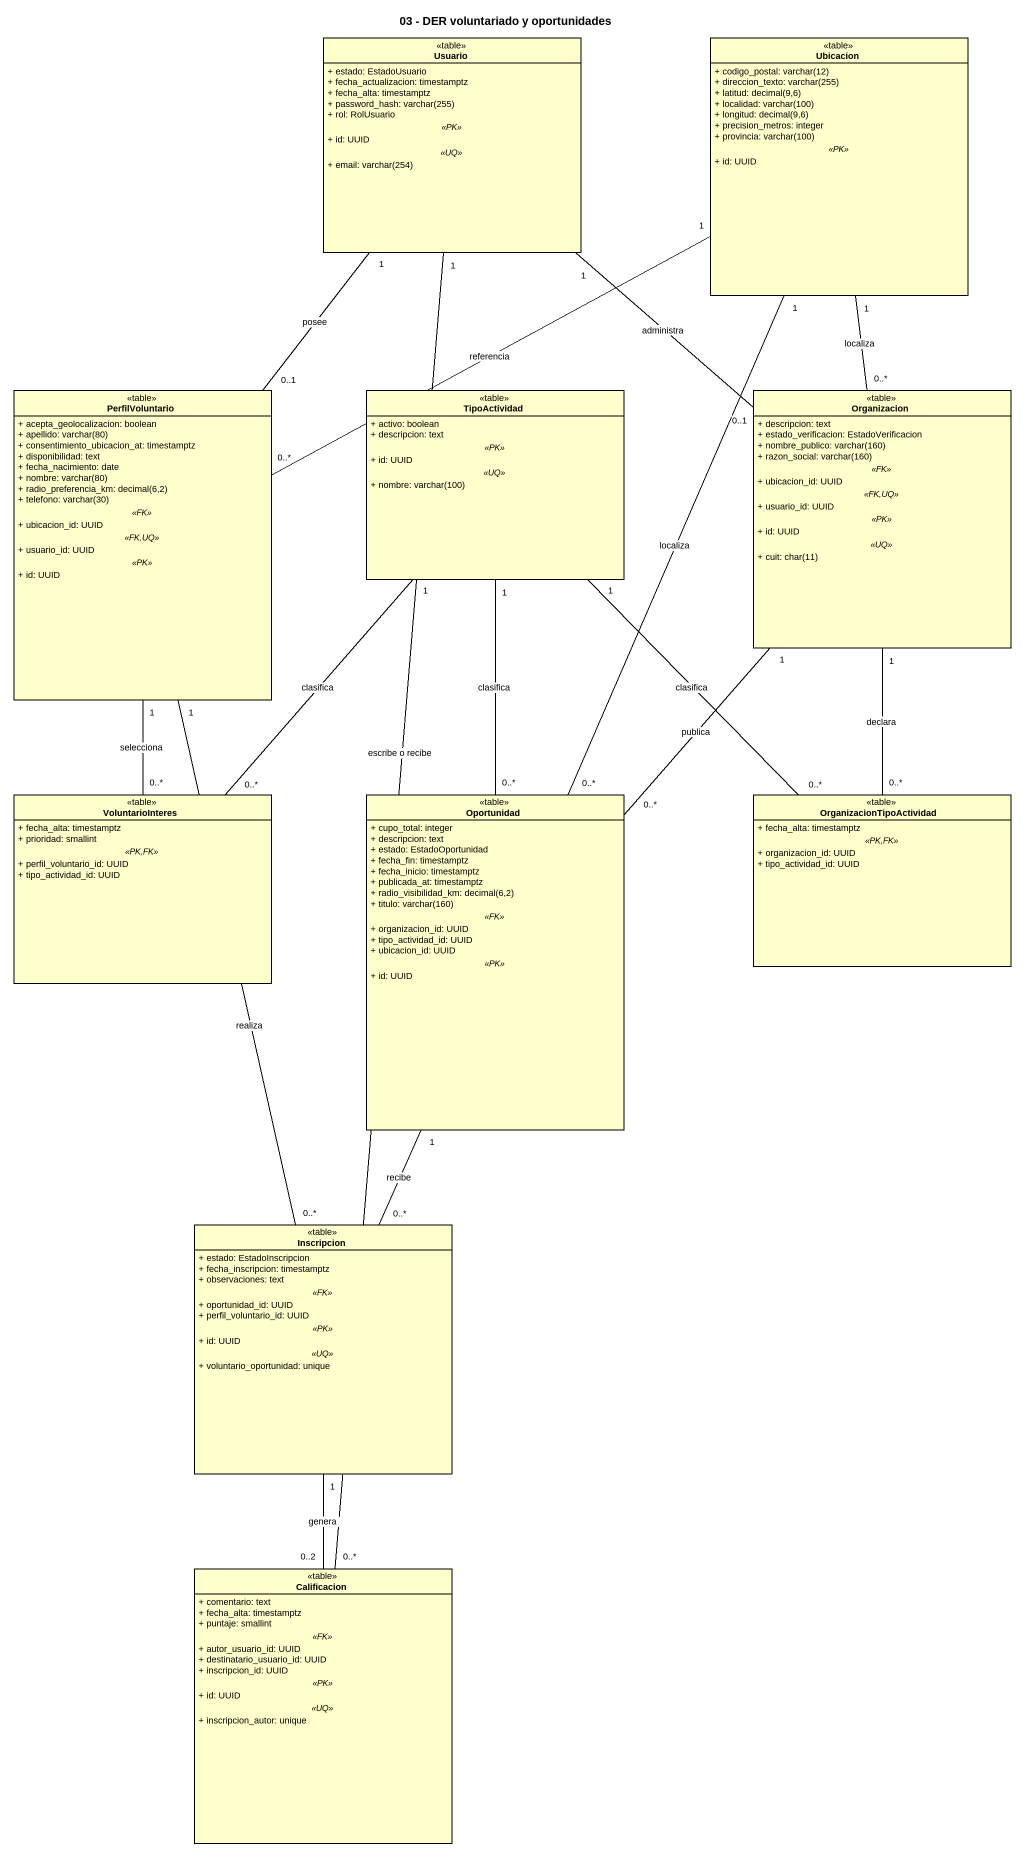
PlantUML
@startuml
title 03 - DER voluntariado y oportunidades
hide circle
hide empty members
skinparam classAttributeIconSize 0
class Usuario <<table>> {
  + estado: EstadoUsuario
  + fecha_actualizacion: timestamptz
  + fecha_alta: timestamptz
  {field} + password_hash: varchar(255)
  + rol: RolUsuario
  .. <<PK>> ..
  + id: UUID
  .. <<UQ>> ..
  {field} + email: varchar(254)
}
class Ubicacion <<table>> {
  {field} + codigo_postal: varchar(12)
  {field} + direccion_texto: varchar(255)
  {field} + latitud: decimal(9,6)
  {field} + localidad: varchar(100)
  {field} + longitud: decimal(9,6)
  + precision_metros: integer
  {field} + provincia: varchar(100)
  .. <<PK>> ..
  + id: UUID
}
class PerfilVoluntario <<table>> {
  + acepta_geolocalizacion: boolean
  {field} + apellido: varchar(80)
  + consentimiento_ubicacion_at: timestamptz
  + disponibilidad: text
  + fecha_nacimiento: date
  {field} + nombre: varchar(80)
  {field} + radio_preferencia_km: decimal(6,2)
  {field} + telefono: varchar(30)
  .. <<FK>> ..
  + ubicacion_id: UUID
  .. <<FK,UQ>> ..
  + usuario_id: UUID
  .. <<PK>> ..
  + id: UUID
}
class TipoActividad <<table>> {
  + activo: boolean
  + descripcion: text
  .. <<PK>> ..
  + id: UUID
  .. <<UQ>> ..
  {field} + nombre: varchar(100)
}
class Organizacion <<table>> {
  + descripcion: text
  + estado_verificacion: EstadoVerificacion
  {field} + nombre_publico: varchar(160)
  {field} + razon_social: varchar(160)
  .. <<FK>> ..
  + ubicacion_id: UUID
  .. <<FK,UQ>> ..
  + usuario_id: UUID
  .. <<PK>> ..
  + id: UUID
  .. <<UQ>> ..
  {field} + cuit: char(11)
}
class VoluntarioInteres <<table>> {
  + fecha_alta: timestamptz
  + prioridad: smallint
  .. <<PK,FK>> ..
  + perfil_voluntario_id: UUID
  + tipo_actividad_id: UUID
}
class Oportunidad <<table>> {
  + cupo_total: integer
  + descripcion: text
  + estado: EstadoOportunidad
  + fecha_fin: timestamptz
  + fecha_inicio: timestamptz
  + publicada_at: timestamptz
  {field} + radio_visibilidad_km: decimal(6,2)
  {field} + titulo: varchar(160)
  .. <<FK>> ..
  + organizacion_id: UUID
  + tipo_actividad_id: UUID
  + ubicacion_id: UUID
  .. <<PK>> ..
  + id: UUID
}
class OrganizacionTipoActividad <<table>> {
  + fecha_alta: timestamptz
  .. <<PK,FK>> ..
  + organizacion_id: UUID
  + tipo_actividad_id: UUID
}
class Inscripcion <<table>> {
  + estado: EstadoInscripcion
  + fecha_inscripcion: timestamptz
  + observaciones: text
  .. <<FK>> ..
  + oportunidad_id: UUID
  + perfil_voluntario_id: UUID
  .. <<PK>> ..
  + id: UUID
  .. <<UQ>> ..
  + voluntario_oportunidad: unique
}
class Calificacion <<table>> {
  + comentario: text
  + fecha_alta: timestamptz
  + puntaje: smallint
  .. <<FK>> ..
  + autor_usuario_id: UUID
  + destinatario_usuario_id: UUID
  + inscripcion_id: UUID
  .. <<PK>> ..
  + id: UUID
  .. <<UQ>> ..
  + inscripcion_autor: unique
}
Usuario "1" -- "0..1" PerfilVoluntario : posee
Usuario "1" -- "0..1" Organizacion : administra
Usuario "1" -- "0..*" Calificacion : escribe o recibe
Ubicacion "1" -left- "0..*" PerfilVoluntario : referencia
Ubicacion "1" -- "0..*" Organizacion : localiza
Ubicacion "1" -- "0..*" Oportunidad : localiza
PerfilVoluntario "1" -- "0..*" VoluntarioInteres : selecciona
PerfilVoluntario "1" -- "0..*" Inscripcion : realiza
TipoActividad "1" -- "0..*" VoluntarioInteres : clasifica
TipoActividad "1" -- "0..*" Oportunidad : clasifica
TipoActividad "1" -- "0..*" OrganizacionTipoActividad : clasifica
Organizacion "1" -- "0..*" Oportunidad : publica
Organizacion "1" -- "0..*" OrganizacionTipoActividad : declara
Oportunidad "1" -- "0..*" Inscripcion : recibe
Inscripcion "1" -- "0..2" Calificacion : genera
@enduml
